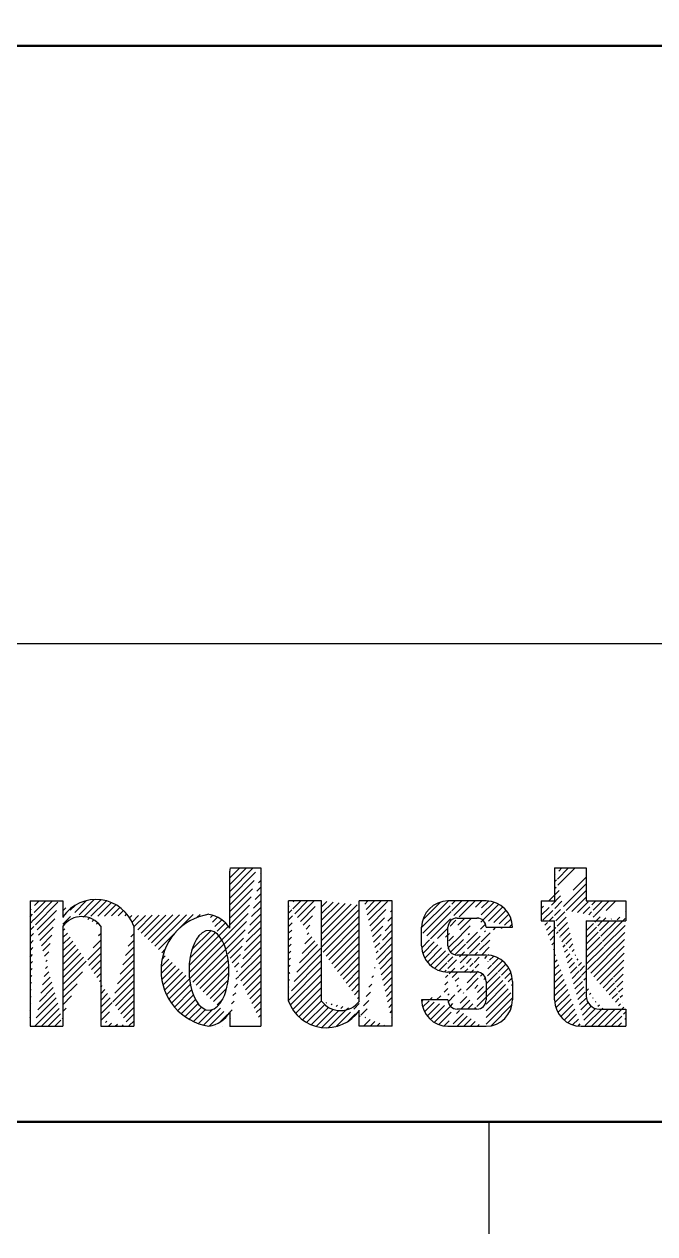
# Model space of a CAD drawing. Header units: millimetres. Extents: x 0 to 556, y 1 to 306.
# Drawn here: x 194.44 to 215.55, y 2.75 to 43.22 of the extents above; entities that cross this region are included whole.
import ezdxf
from ezdxf.enums import TextEntityAlignment as Align

# ---------------------------------------------------------------- set-up
doc = ezdxf.new("R2010")
doc.units = ezdxf.units.MM
for name, color, linetype in [('LSIS LOGO', 7, 'Continuous'), ('Sheet Line', 3, 'Continuous'), ('SYMS', 7, 'Continuous')]:
    doc.layers.add(name, color=color, linetype=linetype)
doc.layers.add('Sheet Out Line', color=2, linetype='Continuous', lineweight=50)
doc.styles.add('WD_IEC', font='ISOCP2.shx', dxfattribs={"width": 1.1, "height": 2.4, "bigfont": 'whgtxt.shx'})
pattern_1 = [(45, (-164, -6.5), (-0.1122532, 0.1122532), [])]

# ---------------------------------------------------------------- blocks, each defined once
blk = doc.blocks.new('LSLOGO')
at = {"linetype": 'Continuous'}
h = blk.add_hatch(dxfattribs=at)
h.set_pattern_fill('ANSI31', color=256, scale=0.05, style=0)
h.set_pattern_definition(pattern_1)
h.paths.add_polyline_path([(37.289, 4.924), (37.295, 5.068), (37.289, 5.212), (37.278, 5.355), (37.257, 5.497), (37.228, 5.638), (37.19, 5.776), (37.143, 5.912), (37.082, 6.042), (37.006, 6.164), (36.912, 6.273), (36.798, 6.359), (36.661, 6.399), (36.52, 6.385), (36.394, 6.319), (36.288, 6.222), (36.205, 6.104), (36.138, 5.977), (36.083, 5.845), (36.039, 5.708), (36.005, 5.568), (35.981, 5.426), (35.967, 5.283), (35.959, 5.14), (35.959, 4.996), (35.967, 4.853), (35.981, 4.709), (36.005, 4.567), (36.039, 4.428), (36.083, 4.29), (36.138, 4.157), (36.205, 4.031), (36.288, 3.914), (36.394, 3.817), (36.52, 3.749), (36.661, 3.735), (36.798, 3.776), (36.912, 3.863), (37.006, 3.972), (37.082, 4.093), (37.143, 4.224), (37.19, 4.359), (37.228, 4.498), (37.257, 4.639), (37.278, 4.781)], flags=16)
edge = h.paths.add_edge_path()
edge.add_line((34.109, 3.341), (34.109, 3.196))
edge.add_line((34.109, 3.487), (34.109, 3.341))
edge.add_line((34.109, 3.632), (34.109, 3.487))
edge.add_line((34.109, 3.779), (34.109, 3.632))
edge.add_line((34.109, 3.924), (34.109, 3.779))
edge.add_line((34.109, 4.07), (34.109, 3.924))
edge.add_line((34.109, 4.215), (34.109, 4.07))
edge.add_line((34.109, 4.36), (34.109, 4.215))
edge.add_line((34.109, 4.506), (34.109, 4.36))
edge.add_line((34.109, 4.651), (34.109, 4.506))
edge.add_line((34.109, 4.798), (34.109, 4.651))
edge.add_line((34.109, 4.943), (34.109, 4.798))
edge.add_line((34.109, 5.089), (34.109, 4.943))
edge.add_line((34.109, 5.234), (34.109, 5.089))
edge.add_line((34.109, 5.38), (34.109, 5.234))
edge.add_line((34.109, 5.525), (34.109, 5.38))
edge.add_line((34.109, 5.672), (34.109, 5.525))
edge.add_line((34.109, 5.817), (34.109, 5.672))
edge.add_line((34.109, 5.963), (34.109, 5.817))
edge.add_line((34.109, 6.108), (34.109, 5.963))
edge.add_line((34.109, 6.255), (34.109, 6.108))
edge.add_line((34.109, 6.399), (34.109, 6.255))
edge.add_line((34.109, 6.544), (34.109, 6.399))
edge.add_line((33.002, 3.341), (33.002, 3.196))
edge.add_line((33.002, 3.487), (33.002, 3.341))
edge.add_line((33.002, 3.632), (33.002, 3.487))
edge.add_line((33.002, 3.779), (33.002, 3.632))
edge.add_line((33.002, 3.924), (33.002, 3.779))
edge.add_line((33.002, 4.07), (33.002, 3.924))
edge.add_line((33.002, 4.215), (33.002, 4.07))
edge.add_line((33.002, 4.36), (33.002, 4.215))
edge.add_line((33.002, 4.506), (33.002, 4.36))
edge.add_line((33.002, 4.651), (33.002, 4.506))
edge.add_line((33.002, 4.798), (33.002, 4.651))
edge.add_line((33.002, 4.943), (33.002, 4.798))
edge.add_line((33.002, 5.089), (33.002, 4.943))
edge.add_line((33.002, 5.234), (33.002, 5.089))
edge.add_line((33.002, 5.38), (33.002, 5.234))
edge.add_line((33.002, 5.525), (33.002, 5.38))
edge.add_line((33.002, 5.672), (33.002, 5.525))
edge.add_line((33.002, 5.817), (33.002, 5.672))
edge.add_line((33.002, 5.963), (33.002, 5.817))
edge.add_line((33.002, 6.108), (33.002, 5.963))
edge.add_line((33.002, 6.255), (33.002, 6.108))
edge.add_line((33.002, 6.399), (33.002, 6.255))
edge.add_line((33.002, 6.544), (33.002, 6.399))
edge.add_line((31.58, 3.196), (31.738, 3.196))
edge.add_line((31.423, 3.196), (31.58, 3.196))
edge.add_line((31.265, 3.196), (31.423, 3.196))
edge.add_line((31.107, 3.196), (31.265, 3.196))
edge.add_line((30.95, 3.196), (31.107, 3.196))
edge.add_line((30.793, 3.196), (30.95, 3.196))
edge.add_line((30.636, 3.196), (30.793, 3.196))
edge.add_line((31.58, 7.388), (31.738, 7.388))
edge.add_line((31.423, 7.388), (31.58, 7.388))
edge.add_line((31.265, 7.388), (31.423, 7.388))
edge.add_line((31.107, 7.388), (31.265, 7.388))
edge.add_line((30.95, 7.388), (31.107, 7.388))
edge.add_line((30.793, 7.388), (30.95, 7.388))
edge.add_line((30.636, 7.388), (30.793, 7.388))
edge.add_line((30.636, 3.34), (30.636, 3.196))
edge.add_line((30.636, 3.485), (30.636, 3.34))
edge.add_line((30.636, 3.63), (30.636, 3.485))
edge.add_line((30.636, 3.775), (30.636, 3.63))
edge.add_line((30.636, 3.918), (30.636, 3.775))
edge.add_line((30.636, 4.063), (30.636, 3.918))
edge.add_line((30.636, 4.208), (30.636, 4.063))
edge.add_line((30.636, 4.352), (30.636, 4.208))
edge.add_line((30.636, 4.497), (30.636, 4.352))
edge.add_line((30.636, 4.642), (30.636, 4.497))
edge.add_line((30.636, 4.785), (30.636, 4.642))
edge.add_line((30.636, 4.93), (30.636, 4.785))
edge.add_line((30.636, 5.075), (30.636, 4.93))
edge.add_line((30.636, 5.219), (30.636, 5.075))
edge.add_line((30.636, 5.364), (30.636, 5.219))
edge.add_line((30.636, 5.509), (30.636, 5.364))
edge.add_line((30.636, 5.654), (30.636, 5.509))
edge.add_line((30.636, 5.797), (30.636, 5.654))
edge.add_line((30.636, 5.942), (30.636, 5.797))
edge.add_line((30.636, 6.087), (30.636, 5.942))
edge.add_line((30.636, 6.231), (30.636, 6.087))
edge.add_line((30.636, 6.376), (30.636, 6.231))
edge.add_line((30.636, 6.521), (30.636, 6.376))
edge.add_line((30.636, 6.665), (30.636, 6.521))
edge.add_line((30.636, 6.809), (30.636, 6.665))
edge.add_line((30.636, 6.954), (30.636, 6.809))
edge.add_line((30.636, 7.099), (30.636, 6.954))
edge.add_line((30.636, 7.243), (30.636, 7.099))
edge.add_line((30.636, 7.388), (30.636, 7.243))
edge.add_line((31.738, 3.341), (31.738, 3.196))
edge.add_line((31.738, 3.487), (31.738, 3.341))
edge.add_line((31.738, 3.632), (31.738, 3.487))
edge.add_line((31.738, 3.779), (31.738, 3.632))
edge.add_line((31.738, 3.924), (31.738, 3.779))
edge.add_line((31.738, 4.07), (31.738, 3.924))
edge.add_line((31.738, 4.215), (31.738, 4.07))
edge.add_line((31.738, 4.36), (31.738, 4.215))
edge.add_line((31.738, 4.506), (31.738, 4.36))
edge.add_line((31.738, 4.651), (31.738, 4.506))
edge.add_line((31.738, 4.798), (31.738, 4.651))
edge.add_line((31.738, 4.943), (31.738, 4.798))
edge.add_line((31.738, 5.089), (31.738, 4.943))
edge.add_line((31.738, 5.234), (31.738, 5.089))
edge.add_line((31.738, 5.38), (31.738, 5.234))
edge.add_line((31.738, 5.525), (31.738, 5.38))
edge.add_line((31.738, 5.672), (31.738, 5.525))
edge.add_line((31.738, 5.817), (31.738, 5.672))
edge.add_line((31.738, 5.963), (31.738, 5.817))
edge.add_line((31.738, 6.108), (31.738, 5.963))
edge.add_line((31.738, 6.255), (31.738, 6.108))
edge.add_line((31.738, 6.399), (31.738, 6.255))
edge.add_line((31.738, 6.544), (31.738, 6.399))
edge.add_line((31.738, 7.034), (31.738, 6.858))
edge.add_line((31.738, 7.212), (31.738, 7.034))
edge.add_line((31.738, 7.388), (31.738, 7.212))
edge.add_arc((32.37, 6.084), 0.782, 36.1334, 143.8661)
edge.add_line((33.95, 3.196), (34.109, 3.196))
edge.add_line((33.793, 3.196), (33.95, 3.196))
edge.add_line((33.635, 3.196), (33.793, 3.196))
edge.add_line((33.476, 3.196), (33.635, 3.196))
edge.add_line((33.318, 3.196), (33.476, 3.196))
edge.add_line((33.159, 3.196), (33.318, 3.196))
edge.add_line((33.002, 3.196), (33.159, 3.196))
edge.add_arc((32.843, 6.093), 1.344, 19.6562, 145.3066)
edge.add_arc((36.915, 5.068), 1.894, 98.7971, 261.2029)
edge.add_line((38.212, 3.196), (38.36, 3.196))
edge.add_line((38.064, 3.196), (38.212, 3.196))
edge.add_line((37.917, 3.196), (38.064, 3.196))
edge.add_line((37.769, 3.196), (37.917, 3.196))
edge.add_line((37.621, 3.196), (37.769, 3.196))
edge.add_line((37.473, 3.196), (37.621, 3.196))
edge.add_line((37.325, 3.196), (37.473, 3.196))
edge.add_arc((36.442, 4.232), 1.052, 280.0599, 327.0716)
edge.add_line((38.215, 8.491), (38.36, 8.491))
edge.add_line((38.069, 8.491), (38.215, 8.491))
edge.add_line((37.924, 8.491), (38.069, 8.491))
edge.add_line((37.779, 8.491), (37.924, 8.491))
edge.add_line((37.634, 8.491), (37.779, 8.491))
edge.add_line((37.489, 8.491), (37.634, 8.491))
edge.add_line((37.342, 8.491), (37.489, 8.491))
edge.add_line((37.325, 8.363), (37.342, 8.491))
edge.add_line((37.325, 8.218), (37.325, 8.363))
edge.add_line((37.325, 8.073), (37.325, 8.218))
edge.add_line((37.325, 7.928), (37.325, 8.073))
edge.add_line((37.325, 7.783), (37.325, 7.928))
edge.add_line((37.325, 7.637), (37.325, 7.783))
edge.add_line((37.325, 7.492), (37.325, 7.637))
edge.add_line((37.325, 7.347), (37.325, 7.492))
edge.add_line((37.325, 7.202), (37.325, 7.347))
edge.add_line((37.325, 7.057), (37.325, 7.202))
edge.add_line((37.325, 6.91), (37.325, 7.057))
edge.add_line((37.325, 6.765), (37.325, 6.91))
edge.add_line((37.325, 6.62), (37.325, 6.765))
edge.add_line((37.325, 6.475), (37.325, 6.62))
edge.add_arc((36.442, 5.903), 1.052, 32.9282, 79.9398)
edge.add_line((38.36, 3.338), (38.36, 3.196))
edge.add_line((38.36, 3.482), (38.36, 3.338))
edge.add_line((38.36, 3.625), (38.36, 3.482))
edge.add_line((38.36, 3.768), (38.36, 3.625))
edge.add_line((38.36, 3.911), (38.36, 3.768))
edge.add_line((38.36, 4.055), (38.36, 3.911))
edge.add_line((38.36, 4.197), (38.36, 4.055))
edge.add_line((38.36, 4.34), (38.36, 4.197))
edge.add_line((38.36, 4.484), (38.36, 4.34))
edge.add_line((38.36, 4.627), (38.36, 4.484))
edge.add_line((38.36, 4.77), (38.36, 4.627))
edge.add_line((38.36, 4.913), (38.36, 4.77))
edge.add_line((38.36, 5.055), (38.36, 4.913))
edge.add_line((38.36, 5.199), (38.36, 5.055))
edge.add_line((38.36, 5.342), (38.36, 5.199))
edge.add_line((38.36, 5.486), (38.36, 5.342))
edge.add_line((38.36, 5.628), (38.36, 5.486))
edge.add_line((38.36, 5.772), (38.36, 5.628))
edge.add_line((38.36, 5.914), (38.36, 5.772))
edge.add_line((38.36, 6.057), (38.36, 5.914))
edge.add_line((38.36, 6.201), (38.36, 6.057))
edge.add_line((38.36, 6.345), (38.36, 6.201))
edge.add_line((38.36, 6.487), (38.36, 6.345))
edge.add_line((38.36, 6.63), (38.36, 6.487))
edge.add_line((38.36, 6.774), (38.36, 6.63))
edge.add_line((38.36, 6.916), (38.36, 6.774))
edge.add_line((38.36, 7.06), (38.36, 6.916))
edge.add_line((38.36, 7.203), (38.36, 7.06))
edge.add_line((38.36, 7.345), (38.36, 7.203))
edge.add_line((38.36, 7.489), (38.36, 7.345))
edge.add_line((38.36, 7.632), (38.36, 7.489))
edge.add_line((38.36, 7.775), (38.36, 7.632))
edge.add_line((38.36, 7.918), (38.36, 7.775))
edge.add_line((38.36, 8.062), (38.36, 7.918))
edge.add_line((38.36, 8.204), (38.36, 8.062))
edge.add_line((38.36, 8.347), (38.36, 8.204))
edge.add_line((38.36, 8.491), (38.36, 8.347))
edge.add_line((37.325, 3.351), (37.325, 3.196))
edge.add_line((37.325, 3.504), (37.325, 3.351))
edge.add_line((37.325, 3.659), (37.325, 3.504))
h = blk.add_hatch(dxfattribs=at)
h.set_pattern_fill('ANSI31', color=256, scale=0.05, style=0)
h.set_pattern_definition(pattern_1)
edge = h.paths.add_edge_path()
edge.add_arc((49.696, 4.211), 0.441, 180, 270)
edge.add_line((48.198, 6.578), (48.198, 6.726))
edge.add_line((48.198, 6.432), (48.198, 6.578))
edge.add_line((48.198, 6.284), (48.198, 6.432))
edge.add_line((48.198, 6.138), (48.198, 6.284))
edge.add_line((48.198, 5.99), (48.198, 6.138))
edge.add_line((48.198, 5.844), (48.198, 5.99))
edge.add_line((48.198, 5.696), (48.198, 5.844))
edge.add_line((48.198, 5.549), (48.198, 5.696))
edge.add_line((48.198, 5.402), (48.198, 5.549))
edge.add_line((48.198, 5.255), (48.198, 5.402))
edge.add_line((48.198, 5.107), (48.198, 5.255))
edge.add_line((48.198, 4.961), (48.198, 5.107))
edge.add_line((48.198, 4.813), (48.198, 4.961))
edge.add_line((48.198, 4.667), (48.198, 4.813))
edge.add_line((48.198, 4.519), (48.198, 4.667))
edge.add_line((48.198, 4.373), (48.198, 4.519))
edge.add_line((48.198, 4.225), (48.198, 4.373))
edge.add_line((48.198, 4.079), (48.198, 4.225))
edge.add_arc((49.08, 4.078), 0.882, 180, 270)
edge.add_line((47.752, 6.891), (47.752, 6.726))
edge.add_line((47.752, 7.057), (47.752, 6.891))
edge.add_line((47.752, 7.221), (47.752, 7.057))
edge.add_line((47.752, 7.388), (47.752, 7.221))
edge.add_line((50.43, 6.726), (50.578, 6.726))
edge.add_line((50.284, 6.726), (50.43, 6.726))
edge.add_line((50.136, 6.726), (50.284, 6.726))
edge.add_line((49.99, 6.726), (50.136, 6.726))
edge.add_line((49.842, 6.726), (49.99, 6.726))
edge.add_line((49.696, 6.726), (49.842, 6.726))
edge.add_line((49.548, 6.726), (49.696, 6.726))
edge.add_line((49.402, 6.726), (49.548, 6.726))
edge.add_line((49.254, 6.726), (49.402, 6.726))
edge.add_line((50.43, 7.388), (50.578, 7.388))
edge.add_line((50.284, 7.388), (50.43, 7.388))
edge.add_line((50.136, 7.388), (50.284, 7.388))
edge.add_line((49.99, 7.388), (50.136, 7.388))
edge.add_line((49.842, 7.388), (49.99, 7.388))
edge.add_line((49.696, 7.388), (49.842, 7.388))
edge.add_line((49.548, 7.388), (49.696, 7.388))
edge.add_line((49.402, 7.388), (49.548, 7.388))
edge.add_line((49.254, 7.388), (49.402, 7.388))
edge.add_line((50.578, 3.34), (50.578, 3.196))
edge.add_line((50.578, 3.482), (50.578, 3.34))
edge.add_line((50.578, 3.625), (50.578, 3.482))
edge.add_line((50.578, 3.769), (50.578, 3.625))
edge.add_line((49.254, 7.545), (49.254, 7.388))
edge.add_line((49.254, 7.703), (49.254, 7.545))
edge.add_line((49.254, 7.86), (49.254, 7.703))
edge.add_line((49.254, 8.018), (49.254, 7.86))
edge.add_line((49.254, 8.176), (49.254, 8.018))
edge.add_line((49.254, 8.333), (49.254, 8.176))
edge.add_line((49.254, 8.491), (49.254, 8.333))
edge.add_line((48.049, 6.726), (48.198, 6.726))
edge.add_line((47.9, 6.726), (48.049, 6.726))
edge.add_line((47.752, 6.726), (47.9, 6.726))
edge.add_line((50.43, 3.769), (50.578, 3.769))
edge.add_line((50.284, 3.769), (50.43, 3.769))
edge.add_line((50.136, 3.769), (50.284, 3.769))
edge.add_line((49.99, 3.769), (50.136, 3.769))
edge.add_line((49.842, 3.769), (49.99, 3.769))
edge.add_line((49.696, 3.769), (49.842, 3.769))
edge.add_line((49.254, 4.359), (49.254, 4.211))
edge.add_line((49.254, 4.506), (49.254, 4.359))
edge.add_line((49.254, 4.654), (49.254, 4.506))
edge.add_line((49.254, 4.802), (49.254, 4.654))
edge.add_line((49.254, 4.95), (49.254, 4.802))
edge.add_line((49.254, 5.098), (49.254, 4.95))
edge.add_line((49.254, 5.247), (49.254, 5.098))
edge.add_line((49.254, 5.395), (49.254, 5.247))
edge.add_line((49.254, 5.542), (49.254, 5.395))
edge.add_line((49.254, 5.69), (49.254, 5.542))
edge.add_line((49.254, 5.838), (49.254, 5.69))
edge.add_line((49.254, 5.986), (49.254, 5.838))
edge.add_line((49.254, 6.133), (49.254, 5.986))
edge.add_line((49.254, 6.281), (49.254, 6.133))
edge.add_line((49.254, 6.429), (49.254, 6.281))
edge.add_line((49.254, 6.578), (49.254, 6.429))
edge.add_line((49.254, 6.726), (49.254, 6.578))
edge.add_line((50.578, 6.891), (50.578, 6.726))
edge.add_line((50.578, 7.057), (50.578, 6.891))
edge.add_line((50.578, 7.221), (50.578, 7.057))
edge.add_line((50.578, 7.388), (50.578, 7.221))
edge.add_line((50.429, 3.196), (50.578, 3.196))
edge.add_line((50.278, 3.196), (50.429, 3.196))
edge.add_line((50.129, 3.196), (50.278, 3.196))
edge.add_line((49.979, 3.196), (50.129, 3.196))
edge.add_line((49.829, 3.196), (49.979, 3.196))
edge.add_line((49.68, 3.196), (49.829, 3.196))
edge.add_line((49.53, 3.196), (49.68, 3.196))
edge.add_line((49.38, 3.196), (49.53, 3.196))
edge.add_line((49.23, 3.196), (49.38, 3.196))
edge.add_line((49.081, 3.196), (49.23, 3.196))
edge.add_line((48.049, 7.388), (48.198, 7.388))
edge.add_line((47.9, 7.388), (48.049, 7.388))
edge.add_line((47.752, 7.388), (47.9, 7.388))
edge.add_line((49.103, 8.491), (49.254, 8.491))
edge.add_line((48.953, 8.491), (49.103, 8.491))
edge.add_line((48.802, 8.491), (48.953, 8.491))
edge.add_line((48.65, 8.491), (48.802, 8.491))
edge.add_line((48.499, 8.491), (48.65, 8.491))
edge.add_line((48.349, 8.491), (48.499, 8.491))
edge.add_line((48.198, 8.491), (48.349, 8.491))
edge.add_line((48.198, 7.545), (48.198, 7.388))
edge.add_line((48.198, 7.703), (48.198, 7.545))
edge.add_line((48.198, 7.86), (48.198, 7.703))
edge.add_line((48.198, 8.018), (48.198, 7.86))
edge.add_line((48.198, 8.176), (48.198, 8.018))
edge.add_line((48.198, 8.333), (48.198, 8.176))
edge.add_line((48.198, 8.491), (48.198, 8.333))
h = blk.add_hatch(dxfattribs=at)
h.set_pattern_fill('ANSI31', color=256, scale=0.05, style=0)
h.set_pattern_definition(pattern_1)
edge = h.paths.add_edge_path()
edge.add_line((40.397, 7.243), (40.397, 7.388))
edge.add_line((40.397, 7.096), (40.397, 7.243))
edge.add_line((40.397, 6.951), (40.397, 7.096))
edge.add_line((40.397, 6.805), (40.397, 6.951))
edge.add_line((40.397, 6.66), (40.397, 6.805))
edge.add_line((40.397, 6.513), (40.397, 6.66))
edge.add_line((40.397, 6.369), (40.397, 6.513))
edge.add_line((40.397, 6.222), (40.397, 6.369))
edge.add_line((40.397, 6.077), (40.397, 6.222))
edge.add_line((40.397, 5.931), (40.397, 6.077))
edge.add_line((40.397, 5.786), (40.397, 5.931))
edge.add_line((40.397, 5.639), (40.397, 5.786))
edge.add_line((40.397, 5.494), (40.397, 5.639))
edge.add_line((40.397, 5.348), (40.397, 5.494))
edge.add_line((40.397, 5.203), (40.397, 5.348))
edge.add_line((40.397, 5.058), (40.397, 5.203))
edge.add_line((40.397, 4.912), (40.397, 5.058))
edge.add_line((40.397, 4.765), (40.397, 4.912))
edge.add_line((40.397, 4.62), (40.397, 4.765))
edge.add_line((40.397, 4.475), (40.397, 4.62))
edge.add_line((40.397, 4.329), (40.397, 4.475))
edge.add_line((40.397, 4.184), (40.397, 4.329))
edge.add_line((40.397, 4.038), (40.397, 4.184))
edge.add_line((41.659, 7.243), (41.659, 7.388))
edge.add_line((41.659, 7.096), (41.659, 7.243))
edge.add_line((41.659, 6.951), (41.659, 7.096))
edge.add_line((41.659, 6.805), (41.659, 6.951))
edge.add_line((41.659, 6.66), (41.659, 6.805))
edge.add_line((41.659, 6.513), (41.659, 6.66))
edge.add_line((41.659, 6.369), (41.659, 6.513))
edge.add_line((41.659, 6.222), (41.659, 6.369))
edge.add_line((41.659, 6.077), (41.659, 6.222))
edge.add_line((41.659, 5.931), (41.659, 6.077))
edge.add_line((41.659, 5.786), (41.659, 5.931))
edge.add_line((41.659, 5.639), (41.659, 5.786))
edge.add_line((41.659, 5.494), (41.659, 5.639))
edge.add_line((41.659, 5.348), (41.659, 5.494))
edge.add_line((41.659, 5.203), (41.659, 5.348))
edge.add_line((41.659, 5.058), (41.659, 5.203))
edge.add_line((41.659, 4.912), (41.659, 5.058))
edge.add_line((41.659, 4.765), (41.659, 4.912))
edge.add_line((41.659, 4.62), (41.659, 4.765))
edge.add_line((41.659, 4.475), (41.659, 4.62))
edge.add_line((41.659, 4.329), (41.659, 4.475))
edge.add_line((41.659, 4.184), (41.659, 4.329))
edge.add_line((41.659, 4.038), (41.659, 4.184))
edge.add_line((41.659, 3.549), (41.659, 3.725))
edge.add_line((41.659, 3.372), (41.659, 3.549))
edge.add_line((41.659, 3.196), (41.659, 3.372))
edge.add_line((42.763, 7.243), (42.763, 7.388))
edge.add_line((42.763, 7.099), (42.763, 7.243))
edge.add_line((42.763, 6.954), (42.763, 7.099))
edge.add_line((42.763, 6.809), (42.763, 6.954))
edge.add_line((42.763, 6.665), (42.763, 6.809))
edge.add_line((42.763, 6.521), (42.763, 6.665))
edge.add_line((42.763, 6.376), (42.763, 6.521))
edge.add_line((42.763, 6.231), (42.763, 6.376))
edge.add_line((42.763, 6.087), (42.763, 6.231))
edge.add_line((42.763, 5.942), (42.763, 6.087))
edge.add_line((42.763, 5.797), (42.763, 5.942))
edge.add_line((42.763, 5.654), (42.763, 5.797))
edge.add_line((42.763, 5.509), (42.763, 5.654))
edge.add_line((42.763, 5.364), (42.763, 5.509))
edge.add_line((42.763, 5.219), (42.763, 5.364))
edge.add_line((42.763, 5.075), (42.763, 5.219))
edge.add_line((42.763, 4.93), (42.763, 5.075))
edge.add_line((42.763, 4.785), (42.763, 4.93))
edge.add_line((42.763, 4.642), (42.763, 4.785))
edge.add_line((42.763, 4.497), (42.763, 4.642))
edge.add_line((42.763, 4.352), (42.763, 4.497))
edge.add_line((42.763, 4.208), (42.763, 4.352))
edge.add_line((42.763, 4.063), (42.763, 4.208))
edge.add_line((42.763, 3.918), (42.763, 4.063))
edge.add_line((42.763, 3.775), (42.763, 3.918))
edge.add_line((42.763, 3.63), (42.763, 3.775))
edge.add_line((42.763, 3.485), (42.763, 3.63))
edge.add_line((42.763, 3.34), (42.763, 3.485))
edge.add_line((42.763, 3.196), (42.763, 3.34))
edge.add_line((41.817, 7.388), (41.659, 7.388))
edge.add_line((41.974, 7.388), (41.817, 7.388))
edge.add_line((42.132, 7.388), (41.974, 7.388))
edge.add_line((42.29, 7.388), (42.132, 7.388))
edge.add_line((42.447, 7.388), (42.29, 7.388))
edge.add_line((42.605, 7.388), (42.447, 7.388))
edge.add_line((42.763, 7.388), (42.605, 7.388))
edge.add_line((41.817, 3.196), (41.659, 3.196))
edge.add_line((41.974, 3.196), (41.817, 3.196))
edge.add_line((42.132, 3.196), (41.974, 3.196))
edge.add_line((42.29, 3.196), (42.132, 3.196))
edge.add_line((42.447, 3.196), (42.29, 3.196))
edge.add_line((42.605, 3.196), (42.447, 3.196))
edge.add_line((42.763, 3.196), (42.605, 3.196))
edge.add_arc((41.028, 4.499), 0.782, 216.1334, 323.8661)
edge.add_line((39.289, 7.243), (39.289, 7.388))
edge.add_line((39.289, 7.096), (39.289, 7.243))
edge.add_line((39.289, 6.951), (39.289, 7.096))
edge.add_line((39.289, 6.805), (39.289, 6.951))
edge.add_line((39.289, 6.66), (39.289, 6.805))
edge.add_line((39.289, 6.513), (39.289, 6.66))
edge.add_line((39.289, 6.369), (39.289, 6.513))
edge.add_line((39.289, 6.222), (39.289, 6.369))
edge.add_line((39.289, 6.077), (39.289, 6.222))
edge.add_line((39.289, 5.931), (39.289, 6.077))
edge.add_line((39.289, 5.786), (39.289, 5.931))
edge.add_line((39.289, 5.639), (39.289, 5.786))
edge.add_line((39.289, 5.494), (39.289, 5.639))
edge.add_line((39.289, 5.348), (39.289, 5.494))
edge.add_line((39.289, 5.203), (39.289, 5.348))
edge.add_line((39.289, 5.058), (39.289, 5.203))
edge.add_line((39.289, 4.912), (39.289, 5.058))
edge.add_line((39.289, 4.765), (39.289, 4.912))
edge.add_line((39.289, 4.62), (39.289, 4.765))
edge.add_line((39.289, 4.475), (39.289, 4.62))
edge.add_line((39.289, 4.329), (39.289, 4.475))
edge.add_line((39.289, 4.184), (39.289, 4.329))
edge.add_line((39.289, 4.038), (39.289, 4.184))
edge.add_line((39.448, 7.388), (39.289, 7.388))
edge.add_line((39.606, 7.388), (39.448, 7.388))
edge.add_line((39.763, 7.388), (39.606, 7.388))
edge.add_line((39.921, 7.388), (39.763, 7.388))
edge.add_line((40.08, 7.388), (39.921, 7.388))
edge.add_line((40.238, 7.388), (40.08, 7.388))
edge.add_line((40.397, 7.388), (40.238, 7.388))
edge.add_arc((40.555, 4.49), 1.344, 199.6562, 325.3066)
h = blk.add_hatch(dxfattribs=at)
h.set_pattern_fill('ANSI31', color=256, scale=0.05, style=0)
h.set_pattern_definition(pattern_1)
edge = h.paths.add_edge_path()
edge.add_line((45.1, 3.769), (44.936, 3.769))
edge.add_line((45.265, 3.769), (45.1, 3.769))
edge.add_line((45.43, 3.769), (45.265, 3.769))
edge.add_line((45.594, 3.769), (45.43, 3.769))
edge.add_line((45.762, 3.196), (45.904, 3.196))
edge.add_line((45.62, 3.196), (45.762, 3.196))
edge.add_line((45.478, 3.196), (45.62, 3.196))
edge.add_line((45.335, 3.196), (45.478, 3.196))
edge.add_line((45.195, 3.196), (45.335, 3.196))
edge.add_line((45.052, 3.196), (45.195, 3.196))
edge.add_line((44.91, 3.196), (45.052, 3.196))
edge.add_line((44.768, 3.196), (44.91, 3.196))
edge.add_line((44.626, 3.196), (44.768, 3.196))
edge.add_arc((45.595, 6.505), 0.309, 0, 90)
edge.add_arc((45.904, 6.505), 0.882, 0, 90)
edge.add_arc((44.935, 6.505), 0.309, 90, 180)
edge.add_arc((44.935, 5.887), 0.309, 180, 270)
edge.add_arc((45.595, 4.696), 0.309, 0, 90)
edge.add_arc((44.627, 6.505), 0.882, 90, 180)
edge.add_arc((44.627, 5.887), 0.882, 180, 270)
edge.add_arc((45.595, 4.078), 0.309, 270, 360)
edge.add_arc((45.904, 4.078), 0.882, 270, 360)
edge.add_arc((45.904, 4.696), 0.882, 0, 90)
edge.add_line((46.786, 4.232), (46.786, 4.079))
edge.add_line((46.786, 4.387), (46.786, 4.232))
edge.add_line((46.786, 4.542), (46.786, 4.387))
edge.add_line((46.786, 4.696), (46.786, 4.542))
edge.add_line((45.742, 5.579), (45.904, 5.579))
edge.add_line((45.58, 5.579), (45.742, 5.579))
edge.add_line((45.42, 5.579), (45.58, 5.579))
edge.add_line((45.258, 5.579), (45.42, 5.579))
edge.add_line((45.098, 5.579), (45.258, 5.579))
edge.add_line((44.936, 5.579), (45.098, 5.579))
edge.add_line((44.788, 5.005), (44.626, 5.005))
edge.add_line((44.95, 5.005), (44.788, 5.005))
edge.add_line((45.11, 5.005), (44.95, 5.005))
edge.add_line((45.272, 5.005), (45.11, 5.005))
edge.add_line((45.434, 5.005), (45.272, 5.005))
edge.add_line((45.594, 5.005), (45.434, 5.005))
edge.add_line((43.744, 6.35), (43.744, 6.505))
edge.add_line((43.744, 6.195), (43.744, 6.35))
edge.add_line((43.744, 6.042), (43.744, 6.195))
edge.add_line((43.744, 5.887), (43.744, 6.042))
edge.add_line((46.639, 6.505), (46.786, 6.505))
edge.add_line((46.492, 6.505), (46.639, 6.505))
edge.add_line((46.345, 6.505), (46.492, 6.505))
edge.add_line((46.198, 6.505), (46.345, 6.505))
edge.add_line((46.05, 6.505), (46.198, 6.505))
edge.add_line((45.904, 6.505), (46.05, 6.505))
edge.add_line((45.904, 4.232), (45.904, 4.079))
edge.add_line((45.904, 4.387), (45.904, 4.232))
edge.add_line((45.904, 4.542), (45.904, 4.387))
edge.add_line((45.904, 4.696), (45.904, 4.542))
edge.add_arc((44.627, 4.078), 0.882, 180, 270)
edge.add_line((45.43, 6.813), (45.594, 6.813))
edge.add_line((45.265, 6.813), (45.43, 6.813))
edge.add_line((45.1, 6.813), (45.265, 6.813))
edge.add_line((44.936, 6.813), (45.1, 6.813))
edge.add_line((44.626, 6.35), (44.626, 6.505))
edge.add_line((44.626, 6.195), (44.626, 6.35))
edge.add_line((44.626, 6.042), (44.626, 6.195))
edge.add_line((44.626, 5.887), (44.626, 6.042))
edge.add_arc((44.935, 4.078), 0.309, 180, 270)
edge.add_line((43.891, 4.079), (43.744, 4.079))
edge.add_line((44.038, 4.079), (43.891, 4.079))
edge.add_line((44.185, 4.079), (44.038, 4.079))
edge.add_line((44.332, 4.079), (44.185, 4.079))
edge.add_line((44.48, 4.079), (44.332, 4.079))
edge.add_line((44.626, 4.079), (44.48, 4.079))
edge.add_line((44.768, 7.388), (44.626, 7.388))
edge.add_line((44.91, 7.388), (44.768, 7.388))
edge.add_line((45.052, 7.388), (44.91, 7.388))
edge.add_line((45.195, 7.388), (45.052, 7.388))
edge.add_line((45.335, 7.388), (45.195, 7.388))
edge.add_line((45.478, 7.388), (45.335, 7.388))
edge.add_line((45.62, 7.388), (45.478, 7.388))
edge.add_line((45.762, 7.388), (45.62, 7.388))
edge.add_line((45.904, 7.388), (45.762, 7.388))
at = {"color": 7, "linetype": 'Continuous'}
for p, q in [((37.325, 8.363), (37.342, 8.491)), ((37.325, 8.218), (37.325, 8.363)), ((37.325, 8.073), (37.325, 8.218)), ((37.342, 8.491), (37.489, 8.491)), ((37.489, 8.491), (37.634, 8.491)), ((37.634, 8.491), (37.779, 8.491)), ((37.779, 8.491), (37.924, 8.491)), ((37.924, 8.491), (38.069, 8.491)), ((38.069, 8.491), (38.215, 8.491)), ((38.215, 8.491), (38.36, 8.491)), ((38.36, 8.491), (38.36, 8.347)), ((38.36, 8.347), (38.36, 8.204)), ((38.36, 8.204), (38.36, 8.062)), ((37.325, 7.928), (37.325, 8.073)), ((37.325, 7.783), (37.325, 7.928)), ((37.325, 7.637), (37.325, 7.783)), ((38.36, 8.062), (38.36, 7.918)), ((38.36, 7.918), (38.36, 7.775)), ((38.36, 7.775), (38.36, 7.632)), ((30.636, 7.388), (30.636, 7.243)), ((30.636, 7.388), (30.793, 7.388)), ((30.793, 7.388), (30.95, 7.388)), ((30.95, 7.388), (31.107, 7.388)), ((31.107, 7.388), (31.265, 7.388)), ((31.265, 7.388), (31.423, 7.388)), ((31.423, 7.388), (31.58, 7.388)), ((31.58, 7.388), (31.738, 7.388)), ((31.738, 7.388), (31.738, 7.212)), ((37.325, 7.492), (37.325, 7.637)), ((37.325, 7.347), (37.325, 7.492)), ((37.325, 7.202), (37.325, 7.347)), ((38.36, 7.632), (38.36, 7.489)), ((38.36, 7.489), (38.36, 7.345)), ((38.36, 7.345), (38.36, 7.203)), ((30.636, 7.243), (30.636, 7.099)), ((30.636, 7.099), (30.636, 6.954)), ((30.636, 6.954), (30.636, 6.809)), ((31.738, 7.212), (31.738, 7.034)), ((31.738, 7.034), (31.738, 6.858)), ((37.325, 7.057), (37.325, 7.202)), ((37.325, 6.91), (37.325, 7.057)), ((37.325, 6.765), (37.325, 6.91)), ((38.36, 7.203), (38.36, 7.06)), ((38.36, 7.06), (38.36, 6.916)), ((38.36, 6.916), (38.36, 6.774)), ((30.636, 6.809), (30.636, 6.665)), ((30.636, 6.665), (30.636, 6.521)), ((30.636, 6.521), (30.636, 6.376)), ((31.738, 6.544), (31.738, 6.399)), ((33.002, 6.544), (33.002, 6.399)), ((34.109, 6.544), (34.109, 6.399)), ((37.325, 6.62), (37.325, 6.765)), ((37.325, 6.475), (37.325, 6.62)), ((38.36, 6.774), (38.36, 6.63)), ((38.36, 6.63), (38.36, 6.487)), ((38.36, 6.487), (38.36, 6.345)), ((30.636, 6.376), (30.636, 6.231)), ((30.636, 6.231), (30.636, 6.087)), ((30.636, 6.087), (30.636, 5.942)), ((31.738, 6.399), (31.738, 6.255)), ((31.738, 6.255), (31.738, 6.108)), ((31.738, 6.108), (31.738, 5.963)), ((33.002, 6.399), (33.002, 6.255)), ((33.002, 6.255), (33.002, 6.108)), ((33.002, 6.108), (33.002, 5.963)), ((34.109, 6.399), (34.109, 6.255)), ((34.109, 6.255), (34.109, 6.108)), ((34.109, 6.108), (34.109, 5.963)), ((36.205, 6.104), (36.138, 5.977)), ((36.288, 6.222), (36.205, 6.104)), ((36.394, 6.319), (36.288, 6.222)), ((36.52, 6.385), (36.394, 6.319)), ((36.661, 6.399), (36.52, 6.385)), ((36.798, 6.359), (36.661, 6.399)), ((36.912, 6.273), (36.798, 6.359)), ((37.006, 6.164), (36.912, 6.273)), ((37.082, 6.042), (37.006, 6.164)), ((38.36, 6.345), (38.36, 6.201)), ((38.36, 6.201), (38.36, 6.057)), ((30.636, 5.942), (30.636, 5.797)), ((30.636, 5.797), (30.636, 5.654)), ((31.738, 5.963), (31.738, 5.817)), ((31.738, 5.817), (31.738, 5.672)), ((31.738, 5.672), (31.738, 5.525)), ((33.002, 5.963), (33.002, 5.817)), ((33.002, 5.817), (33.002, 5.672)), ((33.002, 5.672), (33.002, 5.525)), ((34.109, 5.963), (34.109, 5.817)), ((34.109, 5.817), (34.109, 5.672)), ((34.109, 5.672), (34.109, 5.525)), ((36.039, 5.708), (36.005, 5.568)), ((36.083, 5.845), (36.039, 5.708)), ((36.138, 5.977), (36.083, 5.845)), ((37.143, 5.912), (37.082, 6.042)), ((37.19, 5.776), (37.143, 5.912)), ((37.228, 5.638), (37.19, 5.776)), ((38.36, 6.057), (38.36, 5.914)), ((38.36, 5.914), (38.36, 5.772)), ((38.36, 5.772), (38.36, 5.628)), ((30.636, 5.654), (30.636, 5.509)), ((30.636, 5.509), (30.636, 5.364)), ((30.636, 5.364), (30.636, 5.219)), ((31.738, 5.525), (31.738, 5.38)), ((31.738, 5.38), (31.738, 5.234)), ((33.002, 5.525), (33.002, 5.38)), ((33.002, 5.38), (33.002, 5.234)), ((34.109, 5.525), (34.109, 5.38)), ((34.109, 5.38), (34.109, 5.234)), ((35.967, 5.283), (35.959, 5.14)), ((35.981, 5.426), (35.967, 5.283)), ((36.005, 5.568), (35.981, 5.426)), ((37.257, 5.497), (37.228, 5.638)), ((37.278, 5.355), (37.257, 5.497)), ((37.289, 5.212), (37.278, 5.355)), ((38.36, 5.628), (38.36, 5.486)), ((38.36, 5.486), (38.36, 5.342)), ((38.36, 5.342), (38.36, 5.199)), ((30.636, 5.219), (30.636, 5.075)), ((30.636, 5.075), (30.636, 4.93)), ((30.636, 4.93), (30.636, 4.785)), ((31.738, 5.234), (31.738, 5.089)), ((31.738, 5.089), (31.738, 4.943)), ((31.738, 4.943), (31.738, 4.798)), ((33.002, 5.234), (33.002, 5.089)), ((33.002, 5.089), (33.002, 4.943)), ((33.002, 4.943), (33.002, 4.798)), ((34.109, 5.234), (34.109, 5.089)), ((34.109, 5.089), (34.109, 4.943)), ((34.109, 4.943), (34.109, 4.798)), ((35.959, 5.14), (35.959, 4.996)), ((35.959, 4.996), (35.967, 4.853)), ((37.278, 4.781), (37.289, 4.924)), ((37.295, 5.068), (37.289, 5.212)), ((37.289, 4.924), (37.295, 5.068)), ((38.36, 5.199), (38.36, 5.055)), ((38.36, 5.055), (38.36, 4.913)), ((38.36, 4.913), (38.36, 4.77)), ((30.636, 4.785), (30.636, 4.642)), ((30.636, 4.642), (30.636, 4.497)), ((30.636, 4.497), (30.636, 4.352)), ((31.738, 4.798), (31.738, 4.651)), ((31.738, 4.651), (31.738, 4.506)), ((31.738, 4.506), (31.738, 4.36)), ((33.002, 4.798), (33.002, 4.651)), ((33.002, 4.651), (33.002, 4.506)), ((33.002, 4.506), (33.002, 4.36)), ((34.109, 4.798), (34.109, 4.651)), ((34.109, 4.651), (34.109, 4.506)), ((34.109, 4.506), (34.109, 4.36)), ((35.967, 4.853), (35.981, 4.709)), ((35.981, 4.709), (36.005, 4.567)), ((36.005, 4.567), (36.039, 4.428)), ((37.19, 4.359), (37.228, 4.498)), ((37.228, 4.498), (37.257, 4.639)), ((37.257, 4.639), (37.278, 4.781)), ((38.36, 4.77), (38.36, 4.627)), ((38.36, 4.627), (38.36, 4.484)), ((38.36, 4.484), (38.36, 4.34)), ((30.636, 4.352), (30.636, 4.208)), ((30.636, 4.208), (30.636, 4.063)), ((30.636, 4.063), (30.636, 3.918)), ((31.738, 4.36), (31.738, 4.215)), ((31.738, 4.215), (31.738, 4.07)), ((31.738, 4.07), (31.738, 3.924)), ((33.002, 4.36), (33.002, 4.215)), ((33.002, 4.215), (33.002, 4.07)), ((33.002, 4.07), (33.002, 3.924)), ((34.109, 4.36), (34.109, 4.215)), ((34.109, 4.215), (34.109, 4.07)), ((34.109, 4.07), (34.109, 3.924)), ((36.039, 4.428), (36.083, 4.29)), ((36.083, 4.29), (36.138, 4.157)), ((36.138, 4.157), (36.205, 4.031)), ((37.006, 3.972), (37.082, 4.093)), ((37.082, 4.093), (37.143, 4.224)), ((37.143, 4.224), (37.19, 4.359)), ((38.36, 4.34), (38.36, 4.197)), ((38.36, 4.197), (38.36, 4.055)), ((38.36, 4.055), (38.36, 3.911)), ((30.636, 3.918), (30.636, 3.775)), ((30.636, 3.775), (30.636, 3.63)), ((31.738, 3.924), (31.738, 3.779)), ((31.738, 3.779), (31.738, 3.632)), ((33.002, 3.924), (33.002, 3.779)), ((33.002, 3.779), (33.002, 3.632)), ((34.109, 3.924), (34.109, 3.779)), ((34.109, 3.779), (34.109, 3.632)), ((36.205, 4.031), (36.288, 3.914)), ((36.288, 3.914), (36.394, 3.817)), ((36.394, 3.817), (36.52, 3.749)), ((36.52, 3.749), (36.661, 3.735)), ((36.661, 3.735), (36.798, 3.776)), ((36.798, 3.776), (36.912, 3.863)), ((36.912, 3.863), (37.006, 3.972)), ((37.325, 3.659), (37.325, 3.504)), ((38.36, 3.911), (38.36, 3.768)), ((38.36, 3.768), (38.36, 3.625)), ((30.636, 3.63), (30.636, 3.485)), ((30.636, 3.485), (30.636, 3.34)), ((30.636, 3.34), (30.636, 3.196)), ((31.738, 3.632), (31.738, 3.487)), ((31.738, 3.487), (31.738, 3.341)), ((31.738, 3.341), (31.738, 3.196)), ((33.002, 3.632), (33.002, 3.487)), ((33.002, 3.487), (33.002, 3.341)), ((33.002, 3.341), (33.002, 3.196)), ((34.109, 3.632), (34.109, 3.487)), ((34.109, 3.487), (34.109, 3.341)), ((34.109, 3.341), (34.109, 3.196)), ((37.325, 3.504), (37.325, 3.351)), ((37.325, 3.351), (37.325, 3.196)), ((38.36, 3.625), (38.36, 3.482)), ((38.36, 3.482), (38.36, 3.338)), ((38.36, 3.338), (38.36, 3.196)), ((30.636, 3.196), (30.793, 3.196)), ((30.793, 3.196), (30.95, 3.196)), ((30.95, 3.196), (31.107, 3.196)), ((31.107, 3.196), (31.265, 3.196)), ((31.265, 3.196), (31.423, 3.196)), ((31.423, 3.196), (31.58, 3.196)), ((31.58, 3.196), (31.738, 3.196)), ((33.002, 3.196), (33.159, 3.196)), ((33.159, 3.196), (33.318, 3.196)), ((33.318, 3.196), (33.476, 3.196)), ((33.476, 3.196), (33.635, 3.196)), ((33.635, 3.196), (33.793, 3.196)), ((33.793, 3.196), (33.95, 3.196)), ((33.95, 3.196), (34.109, 3.196)), ((37.325, 3.196), (37.473, 3.196)), ((37.473, 3.196), (37.621, 3.196)), ((37.621, 3.196), (37.769, 3.196)), ((37.769, 3.196), (37.917, 3.196)), ((37.917, 3.196), (38.064, 3.196)), ((38.064, 3.196), (38.212, 3.196)), ((38.212, 3.196), (38.36, 3.196))]:
    blk.add_line(p, q, dxfattribs=at)
at = {"linetype": 'Continuous'}
for p, q in [((48.198, 8.491), (48.198, 8.333)), ((48.198, 8.491), (48.349, 8.491)), ((48.198, 8.333), (48.198, 8.176)), ((48.198, 8.176), (48.198, 8.018)), ((48.349, 8.491), (48.499, 8.491)), ((48.499, 8.491), (48.65, 8.491)), ((48.65, 8.491), (48.802, 8.491)), ((48.802, 8.491), (48.953, 8.491)), ((48.953, 8.491), (49.103, 8.491)), ((49.103, 8.491), (49.254, 8.491)), ((49.254, 8.491), (49.254, 8.333)), ((49.254, 8.333), (49.254, 8.176)), ((49.254, 8.176), (49.254, 8.018)), ((48.198, 8.018), (48.198, 7.86)), ((48.198, 7.86), (48.198, 7.703)), ((48.198, 7.703), (48.198, 7.545)), ((49.254, 8.018), (49.254, 7.86)), ((49.254, 7.86), (49.254, 7.703)), ((49.254, 7.703), (49.254, 7.545)), ((39.448, 7.388), (39.289, 7.388)), ((39.289, 7.243), (39.289, 7.388)), ((39.606, 7.388), (39.448, 7.388)), ((39.763, 7.388), (39.606, 7.388)), ((39.921, 7.388), (39.763, 7.388)), ((40.08, 7.388), (39.921, 7.388)), ((40.238, 7.388), (40.08, 7.388)), ((40.397, 7.388), (40.238, 7.388)), ((40.397, 7.243), (40.397, 7.388)), ((41.817, 7.388), (41.659, 7.388)), ((41.659, 7.243), (41.659, 7.388)), ((41.974, 7.388), (41.817, 7.388)), ((42.132, 7.388), (41.974, 7.388)), ((42.29, 7.388), (42.132, 7.388)), ((42.447, 7.388), (42.29, 7.388)), ((42.605, 7.388), (42.447, 7.388)), ((42.763, 7.388), (42.605, 7.388)), ((42.763, 7.243), (42.763, 7.388)), ((44.768, 7.388), (44.626, 7.388)), ((44.91, 7.388), (44.768, 7.388)), ((45.052, 7.388), (44.91, 7.388)), ((45.195, 7.388), (45.052, 7.388)), ((45.335, 7.388), (45.195, 7.388)), ((45.478, 7.388), (45.335, 7.388)), ((45.62, 7.388), (45.478, 7.388)), ((45.762, 7.388), (45.62, 7.388)), ((45.904, 7.388), (45.762, 7.388)), ((47.752, 7.388), (47.9, 7.388)), ((47.752, 7.388), (47.752, 7.221)), ((47.9, 7.388), (48.049, 7.388)), ((48.049, 7.388), (48.198, 7.388)), ((48.198, 7.545), (48.198, 7.388)), ((49.254, 7.545), (49.254, 7.388)), ((49.254, 7.388), (49.402, 7.388)), ((49.402, 7.388), (49.548, 7.388)), ((49.548, 7.388), (49.696, 7.388)), ((49.696, 7.388), (49.842, 7.388)), ((49.842, 7.388), (49.99, 7.388)), ((49.99, 7.388), (50.136, 7.388)), ((50.136, 7.388), (50.284, 7.388)), ((50.284, 7.388), (50.43, 7.388)), ((50.43, 7.388), (50.578, 7.388)), ((50.578, 7.388), (50.578, 7.221)), ((39.289, 7.096), (39.289, 7.243)), ((39.289, 6.951), (39.289, 7.096)), ((39.289, 6.805), (39.289, 6.951)), ((40.397, 7.096), (40.397, 7.243)), ((40.397, 6.951), (40.397, 7.096)), ((40.397, 6.805), (40.397, 6.951)), ((41.659, 7.096), (41.659, 7.243)), ((41.659, 6.951), (41.659, 7.096)), ((41.659, 6.805), (41.659, 6.951)), ((42.763, 7.099), (42.763, 7.243)), ((42.763, 6.954), (42.763, 7.099)), ((42.763, 6.809), (42.763, 6.954)), ((47.752, 7.221), (47.752, 7.057)), ((47.752, 7.057), (47.752, 6.891)), ((47.752, 6.891), (47.752, 6.726)), ((50.578, 7.221), (50.578, 7.057)), ((50.578, 7.057), (50.578, 6.891)), ((50.578, 6.891), (50.578, 6.726)), ((39.289, 6.66), (39.289, 6.805)), ((39.289, 6.513), (39.289, 6.66)), ((39.289, 6.369), (39.289, 6.513)), ((40.397, 6.66), (40.397, 6.805)), ((40.397, 6.513), (40.397, 6.66)), ((40.397, 6.369), (40.397, 6.513)), ((41.659, 6.66), (41.659, 6.805)), ((41.659, 6.513), (41.659, 6.66)), ((41.659, 6.369), (41.659, 6.513)), ((42.763, 6.665), (42.763, 6.809)), ((42.763, 6.521), (42.763, 6.665)), ((42.763, 6.376), (42.763, 6.521)), ((43.744, 6.35), (43.744, 6.505)), ((44.626, 6.35), (44.626, 6.505)), ((44.936, 6.813), (45.1, 6.813)), ((45.1, 6.813), (45.265, 6.813)), ((45.265, 6.813), (45.43, 6.813)), ((45.43, 6.813), (45.594, 6.813)), ((45.904, 6.505), (46.05, 6.505)), ((46.05, 6.505), (46.198, 6.505)), ((46.198, 6.505), (46.345, 6.505)), ((46.345, 6.505), (46.492, 6.505)), ((46.492, 6.505), (46.639, 6.505)), ((46.639, 6.505), (46.786, 6.505)), ((47.752, 6.726), (47.9, 6.726)), ((47.9, 6.726), (48.049, 6.726)), ((48.049, 6.726), (48.198, 6.726)), ((48.198, 6.578), (48.198, 6.726)), ((48.198, 6.432), (48.198, 6.578)), ((49.254, 6.726), (49.254, 6.578)), ((49.254, 6.726), (49.402, 6.726)), ((49.254, 6.578), (49.254, 6.429)), ((49.402, 6.726), (49.548, 6.726)), ((49.548, 6.726), (49.696, 6.726)), ((49.696, 6.726), (49.842, 6.726)), ((49.842, 6.726), (49.99, 6.726)), ((49.99, 6.726), (50.136, 6.726)), ((50.136, 6.726), (50.284, 6.726)), ((50.284, 6.726), (50.43, 6.726)), ((50.43, 6.726), (50.578, 6.726)), ((39.289, 6.222), (39.289, 6.369)), ((39.289, 6.077), (39.289, 6.222)), ((39.289, 5.931), (39.289, 6.077)), ((40.397, 6.222), (40.397, 6.369)), ((40.397, 6.077), (40.397, 6.222)), ((40.397, 5.931), (40.397, 6.077)), ((41.659, 6.222), (41.659, 6.369)), ((41.659, 6.077), (41.659, 6.222)), ((41.659, 5.931), (41.659, 6.077)), ((42.763, 6.231), (42.763, 6.376)), ((42.763, 6.087), (42.763, 6.231)), ((42.763, 5.942), (42.763, 6.087)), ((43.744, 6.195), (43.744, 6.35)), ((43.744, 6.042), (43.744, 6.195)), ((44.626, 6.195), (44.626, 6.35)), ((44.626, 6.042), (44.626, 6.195)), ((48.198, 6.284), (48.198, 6.432)), ((48.198, 6.138), (48.198, 6.284)), ((48.198, 5.99), (48.198, 6.138)), ((49.254, 6.429), (49.254, 6.281)), ((49.254, 6.281), (49.254, 6.133)), ((49.254, 6.133), (49.254, 5.986)), ((39.289, 5.786), (39.289, 5.931)), ((39.289, 5.639), (39.289, 5.786)), ((40.397, 5.786), (40.397, 5.931)), ((40.397, 5.639), (40.397, 5.786)), ((41.659, 5.786), (41.659, 5.931)), ((41.659, 5.639), (41.659, 5.786)), ((42.763, 5.797), (42.763, 5.942)), ((42.763, 5.654), (42.763, 5.797)), ((43.744, 5.887), (43.744, 6.042)), ((44.626, 5.887), (44.626, 6.042)), ((48.198, 5.844), (48.198, 5.99)), ((48.198, 5.696), (48.198, 5.844)), ((48.198, 5.549), (48.198, 5.696)), ((49.254, 5.986), (49.254, 5.838)), ((49.254, 5.838), (49.254, 5.69)), ((49.254, 5.69), (49.254, 5.542)), ((39.289, 5.494), (39.289, 5.639)), ((39.289, 5.348), (39.289, 5.494)), ((39.289, 5.203), (39.289, 5.348)), ((40.397, 5.494), (40.397, 5.639)), ((40.397, 5.348), (40.397, 5.494)), ((40.397, 5.203), (40.397, 5.348)), ((41.659, 5.494), (41.659, 5.639)), ((41.659, 5.348), (41.659, 5.494)), ((41.659, 5.203), (41.659, 5.348)), ((42.763, 5.509), (42.763, 5.654)), ((42.763, 5.364), (42.763, 5.509)), ((42.763, 5.219), (42.763, 5.364)), ((44.936, 5.579), (45.098, 5.579)), ((45.098, 5.579), (45.258, 5.579)), ((45.258, 5.579), (45.42, 5.579)), ((45.42, 5.579), (45.58, 5.579)), ((45.58, 5.579), (45.742, 5.579)), ((45.742, 5.579), (45.904, 5.579)), ((48.198, 5.402), (48.198, 5.549)), ((48.198, 5.255), (48.198, 5.402)), ((49.254, 5.542), (49.254, 5.395)), ((49.254, 5.395), (49.254, 5.247)), ((39.289, 5.058), (39.289, 5.203)), ((39.289, 4.912), (39.289, 5.058)), ((39.289, 4.765), (39.289, 4.912)), ((40.397, 5.058), (40.397, 5.203)), ((40.397, 4.912), (40.397, 5.058)), ((40.397, 4.765), (40.397, 4.912)), ((41.659, 5.058), (41.659, 5.203)), ((41.659, 4.912), (41.659, 5.058)), ((41.659, 4.765), (41.659, 4.912)), ((42.763, 5.075), (42.763, 5.219)), ((42.763, 4.93), (42.763, 5.075)), ((42.763, 4.785), (42.763, 4.93)), ((44.788, 5.005), (44.626, 5.005)), ((44.95, 5.005), (44.788, 5.005)), ((45.11, 5.005), (44.95, 5.005)), ((45.272, 5.005), (45.11, 5.005)), ((45.434, 5.005), (45.272, 5.005)), ((45.594, 5.005), (45.434, 5.005)), ((48.198, 5.107), (48.198, 5.255)), ((48.198, 4.961), (48.198, 5.107)), ((48.198, 4.813), (48.198, 4.961)), ((49.254, 5.247), (49.254, 5.098)), ((49.254, 5.098), (49.254, 4.95)), ((49.254, 4.95), (49.254, 4.802)), ((39.289, 4.62), (39.289, 4.765)), ((39.289, 4.475), (39.289, 4.62)), ((39.289, 4.329), (39.289, 4.475)), ((40.397, 4.62), (40.397, 4.765)), ((40.397, 4.475), (40.397, 4.62)), ((40.397, 4.329), (40.397, 4.475)), ((41.659, 4.62), (41.659, 4.765)), ((41.659, 4.475), (41.659, 4.62)), ((41.659, 4.329), (41.659, 4.475)), ((42.763, 4.642), (42.763, 4.785)), ((42.763, 4.497), (42.763, 4.642)), ((42.763, 4.352), (42.763, 4.497)), ((45.904, 4.696), (45.904, 4.542)), ((45.904, 4.542), (45.904, 4.387)), ((46.786, 4.696), (46.786, 4.542)), ((46.786, 4.542), (46.786, 4.387)), ((48.198, 4.667), (48.198, 4.813)), ((48.198, 4.519), (48.198, 4.667)), ((48.198, 4.373), (48.198, 4.519)), ((49.254, 4.802), (49.254, 4.654)), ((49.254, 4.654), (49.254, 4.506)), ((49.254, 4.506), (49.254, 4.359)), ((39.289, 4.184), (39.289, 4.329)), ((39.289, 4.038), (39.289, 4.184)), ((40.397, 4.184), (40.397, 4.329)), ((40.397, 4.038), (40.397, 4.184)), ((41.659, 4.184), (41.659, 4.329)), ((41.659, 4.038), (41.659, 4.184)), ((42.763, 4.208), (42.763, 4.352)), ((42.763, 4.063), (42.763, 4.208)), ((42.763, 3.918), (42.763, 4.063)), ((43.891, 4.079), (43.744, 4.079)), ((44.038, 4.079), (43.891, 4.079)), ((44.185, 4.079), (44.038, 4.079)), ((44.332, 4.079), (44.185, 4.079)), ((44.48, 4.079), (44.332, 4.079)), ((44.626, 4.079), (44.48, 4.079)), ((45.904, 4.387), (45.904, 4.232)), ((45.904, 4.232), (45.904, 4.079)), ((46.786, 4.387), (46.786, 4.232)), ((46.786, 4.232), (46.786, 4.079)), ((48.198, 4.225), (48.198, 4.373)), ((48.198, 4.079), (48.198, 4.225)), ((49.254, 4.359), (49.254, 4.211)), ((41.659, 3.549), (41.659, 3.725)), ((42.763, 3.775), (42.763, 3.918)), ((42.763, 3.63), (42.763, 3.775)), ((45.1, 3.769), (44.936, 3.769)), ((45.265, 3.769), (45.1, 3.769)), ((45.43, 3.769), (45.265, 3.769)), ((45.594, 3.769), (45.43, 3.769)), ((49.696, 3.769), (49.842, 3.769)), ((49.842, 3.769), (49.99, 3.769)), ((49.99, 3.769), (50.136, 3.769)), ((50.136, 3.769), (50.284, 3.769)), ((50.284, 3.769), (50.43, 3.769)), ((50.43, 3.769), (50.578, 3.769)), ((50.578, 3.769), (50.578, 3.625)), ((41.659, 3.372), (41.659, 3.549)), ((41.659, 3.196), (41.659, 3.372)), ((42.763, 3.485), (42.763, 3.63)), ((42.763, 3.34), (42.763, 3.485)), ((42.763, 3.196), (42.763, 3.34)), ((50.578, 3.625), (50.578, 3.482)), ((50.578, 3.482), (50.578, 3.34)), ((50.578, 3.34), (50.578, 3.196)), ((41.817, 3.196), (41.659, 3.196)), ((41.974, 3.196), (41.817, 3.196)), ((42.132, 3.196), (41.974, 3.196)), ((42.29, 3.196), (42.132, 3.196)), ((42.447, 3.196), (42.29, 3.196)), ((42.605, 3.196), (42.447, 3.196)), ((42.763, 3.196), (42.605, 3.196)), ((44.626, 3.196), (44.768, 3.196)), ((44.768, 3.196), (44.91, 3.196)), ((44.91, 3.196), (45.052, 3.196)), ((45.052, 3.196), (45.195, 3.196)), ((45.195, 3.196), (45.335, 3.196)), ((45.335, 3.196), (45.478, 3.196)), ((45.478, 3.196), (45.62, 3.196)), ((45.62, 3.196), (45.762, 3.196)), ((45.762, 3.196), (45.904, 3.196)), ((49.081, 3.196), (49.23, 3.196)), ((49.23, 3.196), (49.38, 3.196)), ((49.38, 3.196), (49.53, 3.196)), ((49.53, 3.196), (49.68, 3.196)), ((49.68, 3.196), (49.829, 3.196)), ((49.829, 3.196), (49.979, 3.196)), ((49.979, 3.196), (50.129, 3.196)), ((50.129, 3.196), (50.278, 3.196)), ((50.278, 3.196), (50.429, 3.196)), ((50.429, 3.196), (50.578, 3.196))]:
    blk.add_line(p, q, dxfattribs=at)
at = {"color": 7, "linetype": 'Continuous'}
for centre, radius, start, end in [((32.843, 6.093), 1.344, 19.6562, 145.3066), ((36.915, 5.068), 1.894, 98.7971, 261.2029), ((36.442, 5.903), 1.052, 32.9282, 79.9398), ((32.37, 6.084), 0.782, 36.1334, 143.8661), ((36.442, 4.232), 1.052, 280.0599, 327.0716)]:
    blk.add_arc(centre, radius, start, end, dxfattribs=at)
at = {"linetype": 'Continuous'}
for centre, radius, start, end in [((44.627, 6.505), 0.882, 90, 180), ((45.904, 6.505), 0.882, 0, 90), ((44.935, 6.505), 0.309, 90, 180), ((45.595, 6.505), 0.309, 0, 90), ((44.627, 5.887), 0.882, 180, 270), ((44.935, 5.887), 0.309, 180, 270), ((45.904, 4.696), 0.882, 0, 90), ((45.595, 4.696), 0.309, 0, 90), ((44.627, 4.078), 0.882, 180, 270), ((44.935, 4.078), 0.309, 180, 270), ((45.595, 4.078), 0.309, 270, 0), ((45.904, 4.078), 0.882, 270, 0), ((49.08, 4.078), 0.882, 180, 270), ((49.696, 4.211), 0.441, 180, 270), ((40.555, 4.49), 1.344, 199.6562, 325.3066), ((41.028, 4.499), 0.782, 216.1334, 323.8661)]:
    blk.add_arc(centre, radius, start, end, dxfattribs=at)
blk = doc.blocks.new('LSSA3')
at = {"layer": 'Sheet Line'}
for p, q in [((164, 22.5), (404, 22.5)), ((210, 6.5), (210, 2.75))]:
    blk.add_line(p, q, dxfattribs=at)
at = {"layer": 'Sheet Out Line'}
blk.add_line((16, 42.5), (404, 42.5), dxfattribs=at)
blk.add_lwpolyline([(16, 6.5), (404, 6.5), (404, 283.5), (16, 283.5)], close=True, dxfattribs=at)
at = {"layer": 'LSIS LOGO'}
blk.add_blockref('LSLOGO', (164, 6.5), dxfattribs=at)
at = {"style": 'WD_IEC', "width": 1.1}
for tag, height, p in [('DESC4', 2.4, (57.5, 39.5)), ('CUSTOMERS31', 3.8, (219, 38)), ('TITLE1', 3.6, (333, 37.5)), ('CUSTOMERS21', 3.8, (219, 35.25)), ('DESC3', 2.4, (57.5, 33.5)), ('CUSTOMERS32', 3.8, (219, 32.5)), ('TITLE2', 3.6, (333, 32.5)), ('CUSTOMERS22', 3.8, (219, 29.75)), ('RN', 3.5, (398, 28.75)), ('TITLE3', 3.6, (333, 27.5)), ('CUSTOMERS33', 3.8, (219, 27)), ('DESC2', 2.4, (57.5, 27.5)), ('DESC1', 2.4, (57.5, 21.5)), ('WORKNO', 3.5, (365.5, 18.5)), ('FILE', 2.4, (314, 18.5)), ('DESC0', 2.4, (57.5, 15.5)), ('SHN', 2.4, (395, 12)), ('TSH', 2.4, (401, 9))]:
    blk.add_attdef(tag, text='', height=height, dxfattribs=at).set_placement(p, align=Align.MIDDLE_CENTER)
at = {"style": 'WD_IEC'}
for tag, p in [('DATE4', (96.5, 39.5)), ('DRWN4', (111.5, 39.5)), ('DSGN4', (126.5, 39.5)), ('CHKD4', (141.5, 39.5)), ('APPD4', (156.5, 39.5)), ('DATE3', (96.5, 33.5)), ('DRWN3', (111.5, 33.5)), ('DSGN3', (126.5, 33.5)), ('CHKD3', (141.5, 33.5)), ('APPD3', (156.5, 33.5)), ('DATE2', (96.5, 27.5)), ('DRWN2', (111.5, 27.5)), ('DSGN2', (126.5, 27.5)), ('CHKD2', (141.5, 27.5)), ('APPD2', (156.5, 27.5)), ('DATE1', (96.5, 21.5)), ('DRWN1', (111.5, 21.5)), ('DSGN1', (126.5, 21.5)), ('CHKD1', (141.5, 21.5)), ('APPD1', (156.5, 21.5)), ('DATE0', (96.5, 15.5)), ('DRWN0', (111.5, 15.5)), ('DSGN0', (126.5, 15.5)), ('CHKD0', (141.5, 15.5)), ('APPD0', (156.5, 15.5))]:
    blk.add_attdef(tag, text='', height=2.4, dxfattribs=at).set_placement(p, align=Align.MIDDLE_CENTER)
at = {"style": 'WD_IEC', "width": 1.1}
for tag, p in [('DWG1ST', (345, 10.5)), ('DWGNO', (373.491, 10.5))]:
    blk.add_attdef(tag, text='', height=3.5, dxfattribs=at).set_placement(p, align=Align.MIDDLE_LEFT)
at = {"style": 'WD_IEC', "width": 1.1, "flags": 9}
blk.add_attdef('WD_TB', (0, 0), '', height=2.4, dxfattribs=at)

msp = doc.modelspace()

# ---------------------------------------------------------------- block references
at = {"layer": 'SYMS'}
msp.add_blockref('LSSA3', (0, 0), dxfattribs=at)

doc.saveas('drawing.dxf')
